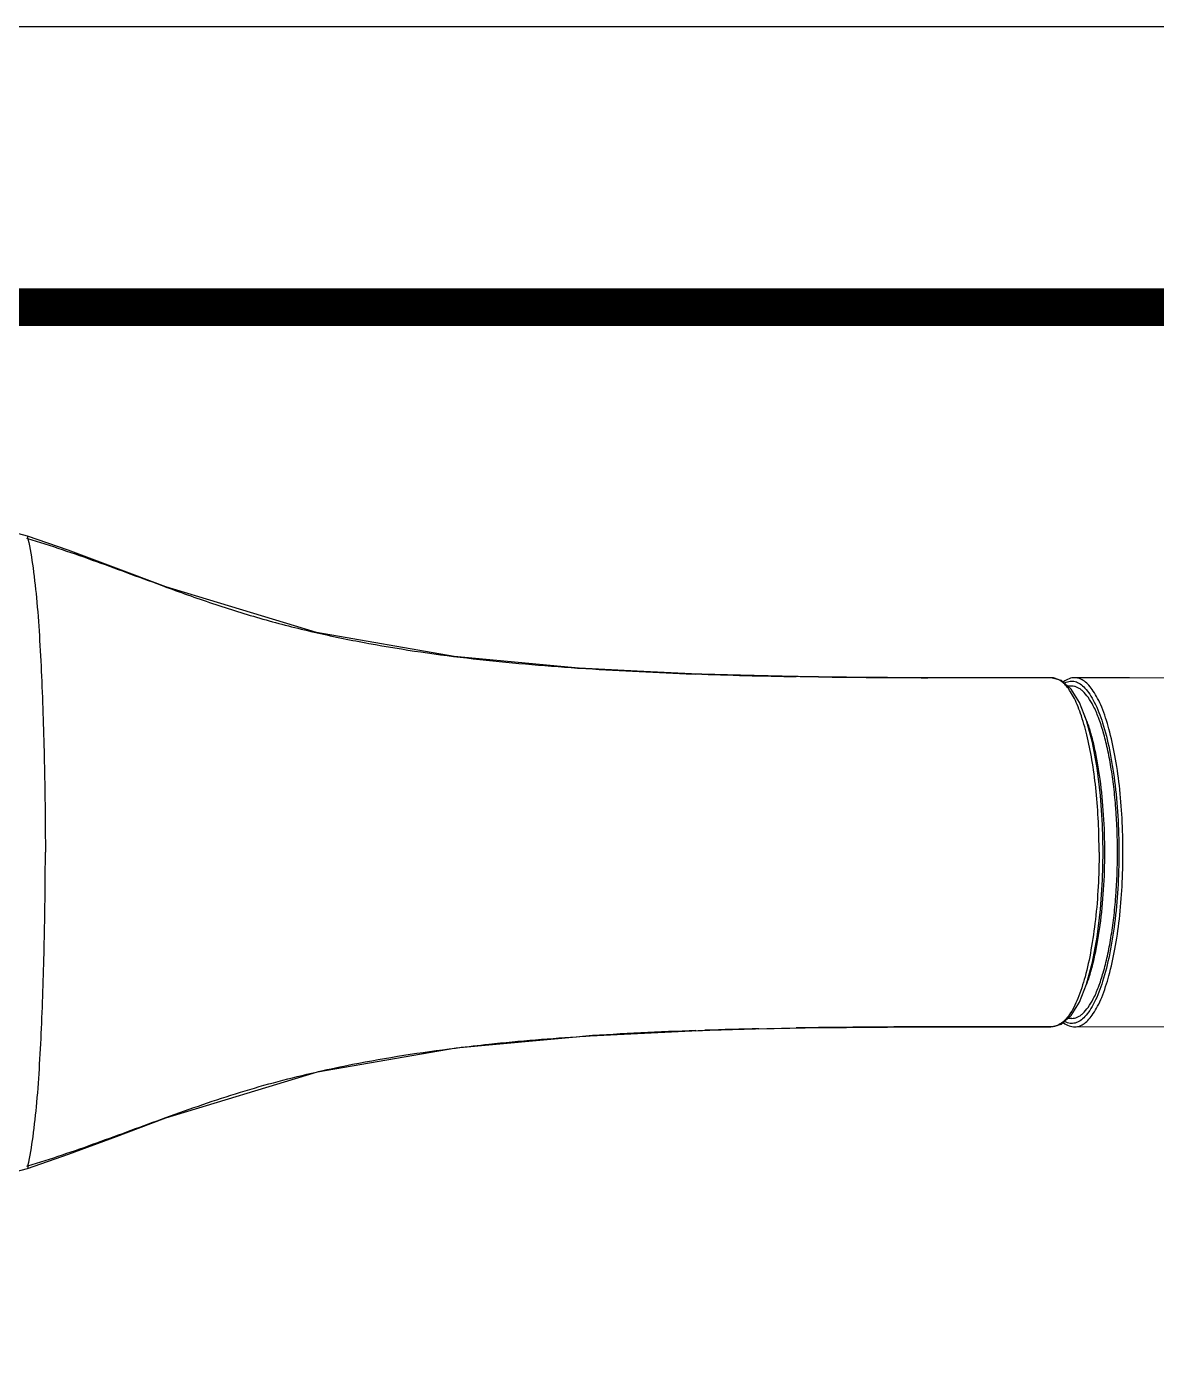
# Model space of a CAD drawing. Extents: x 0 to 1462, y 0 to 1072.
# Drawn here: x 790.3 to 890.5, y 952 to 1071.5 of the extents above; entities that cross this region are included whole.
import ezdxf

# ---------------------------------------------------------------- set-up
doc = ezdxf.new("R2010")
doc.units = 0
doc.header["$LTSCALE"] = 10
doc.header["$MEASUREMENT"] = 0
doc.layers.get('0').update_dxf_attribs({"linetype": 'CONTINUOUS'})

msp = doc.modelspace()

# ---------------------------------------------------------------- linework, layer by layer
at = {"color": 9, "linetype": 'Continuous'}
for p, q in [((790.35, 1026.09), (790.26, 1026.11)), ((802.6, 1021.8), (802.58, 1021.8)), ((839.14, 1014.61), (839.28, 1014.6)), ((881.13, 982.75), (881.13, 982.75)), ((802.58, 974.69), (802.6, 974.7)), ((790.26, 970.38), (790.35, 970.4))]:
    msp.add_line(p, q, dxfattribs=at)
at = {"color": 7, "linetype": 'Continuous'}
for p, q in [((790.32, 1026.32), (790.31, 1026.32)), ((793.93, 1025.07), (790.31, 1026.32)), ((849.01, 1014.1), (839.28, 1014.6)), ((849.86, 1014.07), (839.54, 1014.58)), ((859.33, 1013.83), (849.01, 1014.1)), ((858.55, 1013.85), (849.86, 1014.07)), ((859.42, 1013.83), (859.26, 1013.83)), ((870.31, 1013.75), (859.33, 1013.83)), ((874.77, 1013.74), (869.63, 1013.75)), ((870.67, 1013.74), (870.23, 1013.75)), ((881.13, 1013.75), (870.31, 1013.75)), ((882.99, 1013), (882.65, 1013)), ((849.88, 982.42), (855.94, 982.6)), ((855.23, 982.58), (859.33, 982.66)), ((855.23, 982.58), (855.94, 982.6)), ((855.94, 982.6), (858.55, 982.65)), ((859.15, 982.66), (858.55, 982.65)), ((859.42, 982.66), (859.15, 982.66)), ((859.33, 982.66), (870.31, 982.75)), ((870.7, 982.75), (870.22, 982.75)), ((870.31, 982.75), (881.13, 982.75)), ((881.13, 982.75), (882.09, 983)), ((882.99, 983.5), (882.65, 983.5)), ((883.28, 982.75), (893.41, 982.77)), ((828.35, 980.88), (839.66, 981.92)), ((839.56, 981.91), (839.87, 981.93)), ((839.66, 981.92), (849.88, 982.42)), ((816.04, 978.76), (828.35, 980.88)), ((828.3, 980.87), (828.47, 980.89)), ((802.59, 974.66), (816.04, 978.76)), ((815.96, 978.74), (816.14, 978.79)), ((790.32, 970.18), (790.31, 970.18))]:
    msp.add_line(p, q, dxfattribs=at)
at = {"ltscale": 0.5}
msp.add_lwpolyline([(0, 0), (1462.41, 0), (1462.41, 1071.53), (0, 1071.53)], close=True, dxfattribs=at)
at = {"color": 5, "linetype": 'ByBlock', "lineweight": 200, "const_width": 3.37}
msp.add_lwpolyline([(23.52, 45.88), (1438.75, 45.88), (1438.75, 1046.65), (23.52, 1046.65)], close=True, dxfattribs=at)
at = {"color": 7, "linetype": 'Continuous'}
for points in [[(790.32, 1026.32), (786.97, 1027.2), (783.44, 1027.75), (780.27, 1027.9)], [(802.59, 1021.83), (798.18, 1023.49), (793.93, 1025.07)], [(839.54, 1014.58), (828.19, 1015.64), (815.95, 1017.75), (802.59, 1021.83)], [(882.95, 1012.73), (882.1, 1013.49), (881.13, 1013.75)], [(898.64, 1013.71), (888.13, 1013.73), (883.28, 1013.74)], [(885.79, 998.25), (885.73, 1000.68), (885.55, 1003.3), (885.25, 1005.76), (884.83, 1008), (884.3, 1009.95), (883.68, 1011.54), (882.95, 1012.73)], [(882.09, 983), (882.95, 983.76), (883.67, 984.95), (884.3, 986.54), (884.83, 988.48), (885.24, 990.72), (885.55, 993.18), (885.73, 995.79), (885.79, 998.25)], [(869.63, 982.74), (874.77, 982.75), (881.12, 982.75)], [(790.31, 970.18), (793.96, 971.43), (798.2, 973.01), (802.59, 974.66)], [(780.27, 968.59), (783.46, 968.75), (786.99, 969.3), (790.32, 970.18)]]:
    msp.add_lwpolyline(points, dxfattribs=at)
at = {"color": 9, "linetype": 'Continuous'}
for centre, radius, start, end in [((860.7, 1337.14), 323.25, 266.2008, 267.8842), ((863.82, 1408.42), 394.6, 267.8134, 267.9342), ((865.94, 1470.72), 456.93, 267.9499, 269.073)]:
    msp.add_arc(centre, radius, start, end, dxfattribs=at)
at = {"color": 7, "linetype": 'Continuous'}
for centre, radius, start, end in [((871.86, 1911.2), 897.45, 269.27521, 269.89612), ((871.57, 1005.38), 13.53, 19.4749, 21.3573), ((871.25, 991.24), 13.88, 338.6584, 340.4893), ((865.51, 537.87), 444.83, 91.3235, 91.9422), ((871.89, 81.92), 900.83, 90.10569, 90.72341), ((861.24, 649.05), 333.57, 91.9935, 93.6743)]:
    msp.add_arc(centre, radius, start, end, dxfattribs=at)
at = {"color": 9, "linetype": 'Continuous'}
for points, knots in [([(790.35, 1026.09), (790.35, 1026.14), (790.36, 1026.21), (790.34, 1026.29), (790.32, 1026.31), (790.32, 1026.32)], [0, 0, 0, 0, 0.678469, 0.87673, 1, 1, 1, 1]), ([(802.58, 1021.8), (801.56, 1022.17), (799.53, 1022.92), (796.48, 1024.04), (793.43, 1025.11), (791.38, 1025.78), (790.35, 1026.09)], [0, 0, 0, 0, 0.250858, 0.50122, 0.751006, 1, 1, 1, 1]), ([(790.35, 1026.09), (790.54, 1025.23), (790.85, 1023.36), (791.18, 1020.34), (791.41, 1016.98), (791.59, 1013.37), (791.72, 1009.62), (791.85, 1004.56), (791.9, 1000.76), (791.9, 998.25)], [0, 0, 0, 0, 0.094247, 0.204221, 0.325999, 0.456198, 0.591757, 0.72957, 1, 1, 1, 1]), ([(802.59, 1021.83), (802.6, 1021.83), (802.6, 1021.82), (802.6, 1021.8), (802.6, 1021.8)], [0, 0, 0, 0, 0.307432, 1, 1, 1, 1]), ([(802.6, 1021.8), (804.06, 1021.27), (807.01, 1020.22), (811.48, 1018.84), (816.02, 1017.7), (822.14, 1016.45), (829.85, 1015.35), (836.05, 1014.82), (839.14, 1014.61)], [0, 0, 0, 0, 0.125164, 0.250433, 0.375737, 0.501024, 0.751227, 1, 1, 1, 1]), ([(881.79, 1013.59), (881.68, 1013.64), (881.47, 1013.72), (881.24, 1013.75), (881.13, 1013.75)], [0, 0, 0, 0, 0.511908, 1, 1, 1, 1]), ([(885.42, 998.25), (885.42, 1000.05), (885.3, 1002.7), (884.87, 1006.09), (884.44, 1008.33), (883.99, 1010), (883.57, 1011.15), (883.25, 1011.87), (882.92, 1012.48), (882.48, 1013.09), (882.08, 1013.45), (881.79, 1013.59)], [0, 0, 0, 0, 0.335174, 0.491099, 0.633157, 0.757161, 0.81146, 0.86024, 0.903315, 0.940665, 1, 1, 1, 1]), ([(887.54, 998.25), (887.54, 999.25), (887.49, 1001.23), (887.26, 1004.11), (886.88, 1006.76), (886.36, 1009.09), (885.82, 1010.78), (885.32, 1011.88), (884.94, 1012.54), (884.55, 1013.06), (884.15, 1013.45), (883.72, 1013.69), (883.42, 1013.74), (883.28, 1013.74)], [0, 0, 0, 0, 0.18002, 0.353666, 0.514859, 0.658183, 0.779229, 0.830479, 0.87531, 0.913846, 0.946594, 0.974662, 1, 1, 1, 1]), ([(882.39, 1013.29), (882.53, 1013.36), (882.83, 1013.47), (883.31, 1013.43), (883.77, 1013.21), (884.21, 1012.81), (884.63, 1012.26), (885.2, 1011.24), (885.82, 1009.6), (886.4, 1007.24), (886.84, 1004.48), (887.12, 1001.43), (887.18, 999.32), (887.18, 998.25)], [0, 0, 0, 0, 0.027467, 0.053763, 0.082391, 0.116048, 0.15626, 0.203692, 0.320376, 0.464038, 0.629719, 0.810868, 1, 1, 1, 1]), ([(790.35, 970.4), (790.54, 971.26), (790.85, 973.14), (791.18, 976.15), (791.41, 979.51), (791.59, 983.12), (791.72, 986.87), (791.85, 991.93), (791.9, 995.73), (791.9, 998.25)], [0, 0, 0, 0, 0.094247, 0.204221, 0.325999, 0.456198, 0.591757, 0.72957, 1, 1, 1, 1]), ([(885.42, 998.25), (885.42, 997.23), (885.37, 995.24), (885.13, 992.34), (884.75, 989.67), (884.24, 987.32), (883.7, 985.62), (883.2, 984.51), (882.82, 983.86), (882.43, 983.36), (882.01, 983), (881.58, 982.79), (881.28, 982.75), (881.13, 982.75)], [0, 0, 0, 0, 0.180442, 0.354662, 0.516762, 0.660912, 0.782232, 0.833332, 0.877642, 0.915315, 0.947125, 0.974608, 1, 1, 1, 1]), ([(887.18, 998.25), (887.18, 997.17), (887.12, 995.06), (886.84, 992.02), (886.4, 989.26), (885.82, 986.9), (885.2, 985.25), (884.63, 984.23), (884.21, 983.68), (883.77, 983.29), (883.31, 983.06), (882.83, 983.03), (882.53, 983.13), (882.39, 983.2)], [0, 0, 0, 0, 0.189117, 0.370253, 0.535928, 0.679592, 0.796287, 0.843727, 0.883947, 0.917613, 0.946245, 0.972541, 1, 1, 1, 1]), ([(883.28, 982.75), (883.42, 982.75), (883.72, 982.8), (884.15, 983.05), (884.55, 983.43), (884.94, 983.95), (885.32, 984.61), (885.82, 985.72), (886.36, 987.4), (886.88, 989.73), (887.26, 992.38), (887.49, 995.26), (887.54, 997.24), (887.54, 998.25)], [0, 0, 0, 0, 0.025343, 0.053413, 0.08616, 0.124695, 0.169524, 0.220773, 0.341815, 0.485137, 0.646329, 0.819978, 1, 1, 1, 1]), ([(790.35, 970.4), (791.38, 970.71), (793.43, 971.38), (796.48, 972.45), (799.53, 973.57), (801.56, 974.32), (802.58, 974.69)], [0, 0, 0, 0, 0.248976, 0.498774, 0.749139, 1, 1, 1, 1]), ([(802.6, 974.7), (802.6, 974.69), (802.6, 974.68), (802.6, 974.66), (802.59, 974.66)], [0, 0, 0, 0, 0.689896, 1, 1, 1, 1]), ([(790.35, 970.4), (790.35, 970.35), (790.36, 970.28), (790.34, 970.2), (790.32, 970.18), (790.32, 970.18)], [0, 0, 0, 0, 0.678412, 0.876696, 1, 1, 1, 1])]:
    msp.add_open_spline(points, degree=3, knots=knots, dxfattribs=at)
at = {"color": 7, "linetype": 'Continuous'}
for points in [[(859.26, 1013.83), (859.02, 1013.84), (858.79, 1013.84), (858.55, 1013.85)], [(860.51, 1013.82), (860.15, 1013.82), (859.79, 1013.83), (859.42, 1013.83)], [(849.64, 982.41), (849.9, 982.42), (850.17, 982.43), (850.43, 982.44)]]:
    msp.add_open_spline(points, degree=3, dxfattribs=at)
for points, knots in [([(881.13, 1013.75), (880.27, 1013.75), (876.79, 1013.74), (873.3, 1013.74), (870.67, 1013.74)], [0, 0, 0, 0, 0.24447, 1, 1, 1, 1]), ([(883.28, 1013.74), (883.1, 1013.75), (882.73, 1013.68), (882.41, 1013.49), (882.26, 1013.38)], [0, 0, 0, 0, 0.487843, 1, 1, 1, 1]), ([(884.9, 1011.26), (884.76, 1011.52), (884.49, 1011.98), (884.08, 1012.47), (883.74, 1012.75), (883.49, 1012.89), (883.24, 1012.98), (883.07, 1013), (882.99, 1013)], [0, 0, 0, 0, 0.324344, 0.591557, 0.706265, 0.810629, 0.907377, 1, 1, 1, 1]), ([(884.9, 985.23), (885.08, 985.57), (885.4, 986.34), (885.82, 987.61), (886.18, 989.07), (886.49, 990.7), (886.74, 992.46), (886.98, 994.99), (887.1, 998.25), (886.98, 1001.5), (886.74, 1004.03), (886.49, 1005.8), (886.18, 1007.42), (885.82, 1008.88), (885.41, 1010.15), (885.08, 1010.92), (884.9, 1011.26)], [0, 0, 0, 0, 0.043344, 0.093763, 0.150685, 0.213313, 0.280686, 0.351718, 0.499992, 0.648267, 0.719301, 0.786676, 0.849306, 0.906231, 0.956652, 1, 1, 1, 1]), ([(884.33, 1009.89), (884.46, 1009.52), (884.7, 1008.75), (885.01, 1007.51), (885.27, 1006.16), (885.58, 1004.17), (885.83, 1001.52), (885.9, 999.36), (885.9, 998.25)], [0, 0, 0, 0, 0.098043, 0.206344, 0.323822, 0.449211, 0.71791, 1, 1, 1, 1]), ([(885.9, 998.25), (885.9, 997.14), (885.83, 994.97), (885.58, 992.32), (885.27, 990.33), (885.01, 988.98), (884.7, 987.74), (884.46, 986.96), (884.33, 986.6)], [0, 0, 0, 0, 0.282103, 0.550823, 0.676218, 0.793693, 0.901981, 1, 1, 1, 1]), ([(882.99, 983.5), (883.07, 983.5), (883.24, 983.52), (883.49, 983.6), (883.74, 983.74), (884.08, 984.02), (884.49, 984.51), (884.76, 984.97), (884.9, 985.23)], [0, 0, 0, 0, 0.092627, 0.18938, 0.293746, 0.408454, 0.675665, 1, 1, 1, 1]), ([(860.51, 982.68), (860.42, 982.67), (860.06, 982.67), (859.7, 982.66), (859.42, 982.66)], [0, 0, 0, 0, 0.247104, 1, 1, 1, 1]), ([(881.13, 982.75), (880.23, 982.75), (876.75, 982.75), (873.28, 982.75), (870.7, 982.75)], [0, 0, 0, 0, 0.257866, 1, 1, 1, 1]), ([(882.26, 983.11), (882.41, 983), (882.73, 982.82), (883.1, 982.75), (883.28, 982.75)], [0, 0, 0, 0, 0.512153, 1, 1, 1, 1]), ([(828.47, 980.89), (829.4, 981), (833.09, 981.43), (836.79, 981.73), (839.56, 981.91)], [0, 0, 0, 0, 0.250938, 1, 1, 1, 1]), ([(816.14, 978.79), (817.14, 979.01), (821.17, 979.86), (825.24, 980.49), (828.3, 980.87)], [0, 0, 0, 0, 0.250219, 1, 1, 1, 1]), ([(802.6, 974.7), (804.79, 975.49), (808.08, 976.64), (812.56, 977.93), (814.82, 978.48), (815.96, 978.74)], [0, 0, 0, 0, 0.49977, 0.749868, 1, 1, 1, 1])]:
    msp.add_open_spline(points, degree=3, knots=knots, dxfattribs=at)

doc.saveas('drawing.dxf')
